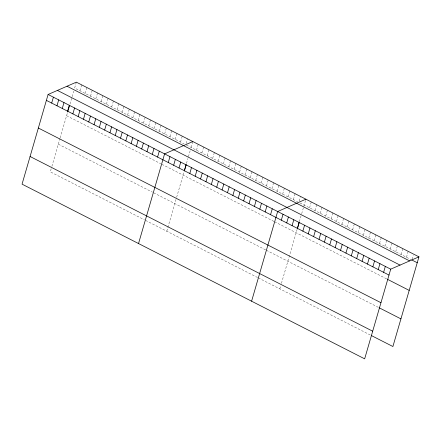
<?xml version="1.0" encoding="UTF-8"?>
<svg xmlns="http://www.w3.org/2000/svg" width="441" height="441" viewBox="0 0 441 441"><rect width="100%" height="100%" fill="white"/><g stroke="black" fill="none" stroke-linecap="round" stroke-linejoin="round"><path stroke-width="0.33" stroke-dasharray="2.21 1.65" d="M51.184 168.765L50.291 171.836L144.422 219.833M51.895 166.307L59.976 138.491M60.163 137.857L67.49 112.631M69.987 104.032L71.955 97.274M72.131 96.656L73.735 91.127M76.343 82.158L74.628 88.057L184.057 143.849M79.926 90.758L81.64 84.859M85.218 93.453L86.932 87.555M90.515 96.155L92.23 90.256M95.807 98.856L97.522 92.957M101.105 101.557L102.819 95.658M106.397 104.252L108.111 98.354M111.694 106.954L113.409 101.055M116.986 109.655L118.701 103.756M122.284 112.356L123.998 106.457M127.576 115.051L129.29 109.153M132.873 117.753L134.588 111.854M138.165 120.454L139.88 114.555M143.463 123.155L145.177 117.256M148.755 125.85L150.469 119.952M154.052 128.552L155.767 122.653M159.344 131.253L161.059 125.354M164.642 133.954L166.356 128.055M169.934 136.649L171.648 130.751M175.231 139.35L176.946 133.452M180.529 142.052L182.238 136.153M186.201 143.441L187.535 138.854M166.775 231.227L176.279 198.516M176.648 197.254L184.332 170.799M186.477 163.424L187.905 158.506M188.439 156.665L190.225 150.524M191.118 147.448L192.827 141.55M196.499 150.194L198.213 144.295M201.884 152.939L203.599 147.04M207.27 155.684L208.979 149.786M212.65 158.429L214.365 152.531M218.036 161.174L219.75 155.276M223.416 163.92L225.13 158.021M228.802 166.665L230.516 160.767M234.188 169.41L235.902 163.512M239.568 172.155L241.282 166.257M244.953 174.901L246.668 169.002M250.339 177.646L252.054 171.747M255.719 180.391L257.434 174.493M261.105 183.136L262.819 177.238M266.491 185.881L268.205 179.983M271.871 188.627L273.585 182.728M277.257 191.372L278.971 185.474M282.642 194.117L284.357 188.219M288.023 196.862L289.737 190.964M293.408 199.608L295.123 193.709M299.174 201.041L300.508 196.454M279.837 288.877L280.73 285.807M281.441 283.348L297.394 228.444M299.356 221.685L301.501 214.315M301.677 213.698L305.889 199.2M309.56 207.843L311.274 201.945M314.946 210.589L316.66 204.69M320.326 213.334L322.04 207.435M325.712 216.079L327.426 210.181M331.097 218.824L332.812 212.926M336.477 221.569L338.192 215.671M341.863 224.315L343.578 218.416M347.249 227.06L348.958 221.156M352.629 229.805L354.344 223.901M358.015 232.55L359.729 226.646M363.401 235.29L365.109 229.392M368.781 238.035L370.495 232.137M374.166 240.78L375.881 234.882M379.552 243.526L381.261 237.627M384.932 246.271L386.647 240.373M390.318 249.016L392.032 243.118M395.698 251.761L397.413 245.863M401.084 254.507L402.798 248.608M406.47 257.252L408.184 251.353M412.043 259.341L413.184 255.411M186.411 145.05L297.598 201.741M299.99 202.959L411.255 259.694M66.597 115.702L160.728 163.699M161.902 164.3L274.01 221.459M274.611 221.762L387.071 279.103M58.322 144.19L152.454 192.182M153.628 192.783L265.736 249.942M266.331 250.251L378.797 307.592M145.596 220.428L257.704 277.593M258.299 277.896L370.164 334.934"/><path stroke-width="0.66" d="M48.102 94.479L22.05 184.156L364.657 358.842L390.709 269.164L418.95 256.844L76.343 82.158L48.102 94.479L390.709 269.164M51.685 103.078L53.4 97.174M56.977 105.774L58.692 99.875M62.275 108.475L63.989 102.577M67.567 111.176L69.281 105.278M67.666 112.02L69.634 105.261M72.864 113.877L74.579 107.973M78.162 116.573L79.871 110.674M83.454 119.274L85.168 113.376M88.751 121.975L90.46 116.077M94.043 124.671L95.758 118.772M99.341 127.372L101.05 121.473M104.633 130.073L106.347 124.175M109.93 132.774L111.639 126.876M115.222 135.47L116.937 129.571M120.52 138.171L122.234 132.272M125.812 140.872L127.526 134.974M131.109 143.573L132.824 137.675M136.401 146.269L138.116 140.37M141.699 148.97L143.413 143.071M146.991 151.671L148.705 145.773M152.288 154.372L154.003 148.474M157.58 157.068L159.295 151.169M138.535 243.548L164.592 153.87L192.827 141.55M168.258 162.514L169.972 156.616M173.644 165.259L175.358 159.361M179.029 168.004L180.744 162.106M184.332 170.799L186.119 164.653M184.41 170.75L186.124 164.851M189.795 173.495L191.51 167.597M195.181 176.24L196.895 170.342M200.561 178.985L202.276 173.087M205.947 181.731L207.661 175.832M211.333 184.476L213.047 178.577M216.713 187.221L218.427 181.323M222.099 189.966L223.813 184.068M227.484 192.711L229.193 186.813M232.865 195.457L234.579 189.558M238.25 198.202L239.965 192.304M243.636 200.947L245.345 195.049M249.016 203.692L250.731 197.794M254.402 206.438L256.116 200.539M259.788 209.183L261.496 203.284M265.168 211.928L266.882 206.03M270.554 214.673L272.268 208.775M251.596 301.197L277.648 211.52L305.889 199.2M281.319 220.164L283.034 214.26M286.705 222.909L288.42 217.005M292.085 225.649L293.8 219.75M297.394 228.444L299.18 222.297M297.471 228.394L299.185 222.496M302.857 231.139L304.571 225.241M308.237 233.884L309.951 227.986M313.623 236.63L315.337 230.731M319.008 239.375L320.723 233.476M324.389 242.12L326.103 236.222M329.774 244.865L331.489 238.967M335.16 247.61L336.874 241.712M340.54 250.356L342.255 244.457M345.926 253.101L347.64 247.203M351.312 255.846L353.026 249.948M356.692 258.591L358.406 252.693M362.078 261.337L363.792 255.438M367.463 264.082L369.178 258.183M372.843 266.827L374.558 260.929M378.229 269.572L379.944 263.674M383.615 272.317L385.329 266.419M418.95 256.844L392.898 346.521L371.361 335.54M411.85 259.997L417.236 262.742M67.026 86.221L409.628 260.912M57.424 90.411L400.031 265.096M46.388 100.377L388.995 275.063M387.667 279.412L409.204 290.393M38.356 128.022L380.963 302.708M379.392 307.895L400.93 318.876M30.082 156.505L372.689 331.197"/></g></svg>
